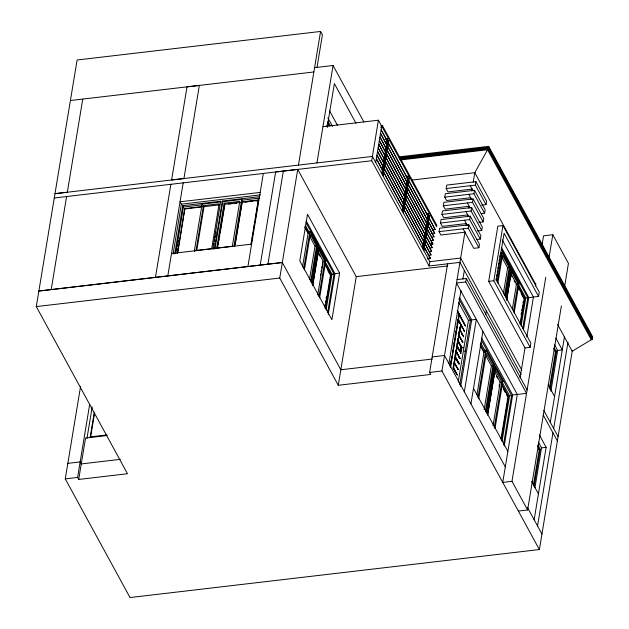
<?xml version="1.0" encoding="UTF-8"?>
<svg xmlns="http://www.w3.org/2000/svg" width="629" height="629" viewBox="0 0 629 629"><rect width="100%" height="100%" fill="white"/><g stroke="black" fill="none" stroke-linecap="round" stroke-linejoin="round"><path stroke-width="0.94" d="M460.994 349.787L461.049 350.463L460.939 349.795M460.585 349.559L460.821 348.922A1.455 0.495 83.3 0 1 461.442 350.062L461.23 351.328A1.455 0.495 83.3 0 1 460.609 350.188C460.609 347.507 461.78 351.823 461.159 350.196M461.222 350.723L461.151 349.873M89.695 404.313L77.595 477.435L78.696 479.447L127.49 473.731L36.293 306.59L77.115 59.999L320.578 31.45L322.41 34.815L317.047 67.217M51.193 289.623L66.603 196.507M82.753 99.099L67.334 192.222L55.006 193.669L372.407 156.424L429.843 261.68L429.127 265.988L459.941 262.372M572.39 350.227L539.375 549.549L130.014 597.55L65.267 478.881L80.551 386.56M78.696 479.447L85.544 438.067L107.016 435.543M86.999 438.256L92.196 406.9M94.46 413.788L90.537 437.477L90.222 436.888L94.295 412.254M155.457 277.397L170.876 184.281M167.786 275.95L183.196 182.835M183.927 178.55L199.346 85.434L187.017 86.873L171.599 179.996L183.912 178.526M173.093 253.974L181.341 204.158L260.5 194.872M174.736 253.967L182.725 205.683L220.7 201.233L221.07 201.909L202.082 204.134L201.712 203.458M175.79 253.385L183.464 207.027L182.725 205.683M176.796 250.193L177.111 248.258M177.433 246.332L177.755 244.398M178.07 242.472L178.392 240.537M177.425 253.393L184.84 208.576L202.161 206.548L201.791 205.872M177.763 252.779L184.84 208.576M202.082 204.134L194.377 250.688L194.738 251.364M203.466 205.659L196.044 250.499L211.69 248.659L219.112 203.827L203.466 205.659L204.016 206.666L196.751 250.554M212.869 248.549L220.7 201.233M213.239 249.226L213.553 247.291M213.876 245.357L214.198 243.431M214.513 241.497L214.835 239.57M215.157 237.636L215.472 235.702M215.794 233.776L216.117 231.842M214.536 248.353L222.375 201.036L259.51 196.68M214.906 249.029L222.737 201.712L222.375 201.036M224.121 203.238L216.698 248.07L232.353 246.238L239.775 201.406L224.121 203.238L224.86 204.582L220.119 233.202M217.406 248.125L224.671 204.244L240.325 202.412M217.595 248.463L217.909 246.56M218.224 244.65L218.538 242.739M218.853 240.836L219.167 238.926M219.49 237.015L219.804 235.112M234.019 246.041L241.725 199.479L222.737 201.712M241.363 198.811L242.094 200.156L241.811 201.878L258.291 199.951L258.661 200.62L255.751 200.958M234.727 246.096L241.992 202.216L258.472 200.281L255.319 219.364M235.222 244.524L242.173 202.554L241.442 201.209M250.869 244.783L258.291 199.951M251.529 242.259L251.844 240.349M252.158 238.438L252.473 236.535M252.787 234.625L253.11 232.714M253.424 230.812L253.739 228.901M254.053 226.99L254.368 225.088M254.682 223.177L255.004 221.266M247.905 266.554L263.323 173.439M260.217 265.084L275.636 171.969L297.721 169.374L356.25 276.65L338.268 385.286L430.716 374.452L429.615 372.431L447.604 263.795M267.923 264.18L283.341 171.064M338.268 385.286L279.748 278.042L297.721 169.374M298.453 165.097L320.578 31.45M316.937 162.927L333.071 65.495L314.579 67.665M302.51 267.034L308.076 233.414L304.837 227.478M305.269 225.229L308.847 231.787L308.587 233.359L304.892 226.574M303.736 268.772L309.877 231.669L317.488 245.617L311.41 282.311M327.198 126.979L334.376 83.618L356.022 123.3M304.405 269.998L310.286 234.444L316.56 245.939L310.679 281.485M309.452 279.748L315.019 246.12L309.641 236.268M312.118 284.119L318.518 245.491L305.985 222.524M312.684 285.165L318.565 249.619L324.839 261.114L318.95 296.66M312.786 285.346L319.186 246.717L334.07 274L327.67 312.629M320.397 275.761L320.719 273.843M321.034 271.925L321.356 269.998M321.671 268.08L321.993 266.161M322.307 264.235L322.622 262.317M317.731 294.922L323.298 261.294L317.92 251.443M319.626 297.887L325.767 260.783L318.604 247.661M324.808 306.394L325.13 304.467M325.445 302.549L325.767 300.631M326.081 298.704L326.404 296.786M325.004 308.249L330.571 274.629L324.847 264.133M325.523 308.194L331.09 274.566L324.918 263.268M326.097 309.971L332.01 274.244L325.193 261.743M328.228 314.531L334.99 273.67L306.142 220.795M339.613 273.135L331.908 319.689L299.797 260.838L307.502 214.285L339.613 273.135L334.07 273.78M429.127 265.988L371.7 160.733L378.406 120.21L322.936 126.712M375.717 162.471L381.551 127.215M436.699 226.849L382.267 127.082L382.487 125.721L380.875 125.91M381.787 173.604L387.558 138.75L386.206 138.907M381.968 173.934L387.558 138.75M382.872 175.593L388.643 140.731L387.291 140.896M383.053 175.923L388.643 140.731M402.253 198.654L402.576 196.72M402.19 211.006L407.962 176.151L406.122 176.718M402.371 211.336L407.962 176.151M403.275 212.987L409.047 178.133L407.026 178.377M403.456 213.325L409.047 178.133M422.602 248.408L428.373 213.553L427.02 213.711M422.782 248.738L428.373 213.553M423.687 250.389L429.45 215.535L428.105 215.692M423.867 250.719L429.45 215.535M430.448 258.582L376.449 158.901L430.448 258.582L427.618 258.912M431.046 254.957L377.046 155.277L431.046 254.957L428.215 255.295M431.651 251.341L377.644 151.66L431.651 251.341L429.764 251.561M432.249 247.716L378.249 148.035L432.249 247.716L430.362 247.936M432.846 244.099L378.847 144.418L432.846 244.099L430.959 244.319M433.444 240.475L379.444 140.794L433.444 240.475L431.557 240.695M434.049 236.858L380.042 137.177L434.049 236.858L432.162 237.078M434.647 233.233L380.647 133.552L434.647 233.233L431.816 233.563M435.244 229.609L381.245 129.928L435.244 229.609L432.414 229.947M465.531 232.125L440.882 235.018L439.05 231.653L439.616 228.209L468.809 224.781L479.455 244.288L478.881 247.732L473.747 248.337L463.101 228.83M466.05 225.473L466.372 223.547L442.305 226.393L440.473 223.036L441.047 219.584L470.24 216.164L480.878 235.663L480.312 239.114L476.884 239.515M467.481 216.824L467.803 214.906L443.736 217.776L441.904 214.41L442.47 210.959L471.664 207.539L482.309 227.045L481.735 230.489L477.458 230.992M468.919 208.175L469.234 206.257L445.159 209.15L443.327 205.785L443.901 202.341L473.094 198.913L483.732 218.42L483.166 221.872L478.881 222.367M470.649 197.71L446.59 200.525L444.758 197.168L445.324 193.716L474.525 190.296L485.163 209.795L484.589 213.247L481.169 213.648M472.08 189.085L448.021 191.908L446.181 188.543L446.755 185.099L475.949 181.671L486.594 201.178L486.02 204.622L481.743 205.125M539.375 549.549L441.943 370.984L464.941 232.195M470.35 199.535L470.665 197.608M471.781 190.886L472.096 188.959M473.212 182.237L474.801 172.629M478.881 247.732L468.243 228.233L468.809 224.781M480.312 239.114L469.666 219.607L470.24 216.164M481.735 230.489L471.097 210.99L471.664 207.539M483.166 221.872L472.521 202.365L473.094 198.913M484.589 213.247L473.951 193.74L474.525 190.296M486.02 204.622L475.375 185.123L475.949 181.671M448.917 363.538L460.994 290.574M462.905 279.056L464.336 270.415M450.105 366.117L450.419 364.199M450.741 362.273L451.056 360.354M451.378 358.428L451.693 356.509M452.495 351.697L452.809 349.779M453.132 347.853L453.446 345.926M453.761 344.008L454.083 342.082M454.397 340.163L454.72 338.237M455.034 336.318L455.357 334.392M455.671 332.466L455.994 330.547M456.308 328.621L456.63 326.703M456.945 324.776L457.267 322.858M457.582 320.932L457.904 319.013M458.219 317.087L458.541 315.16M450.262 367.045L459.099 314.154L457.755 312.479M450.663 366.998L458.415 320.161L458.014 320.208L459.83 323.55M463.251 329.816L464.587 331.475L458.517 319.54L459.343 314.586L458.934 314.634L459.838 316.293M481.594 338.048L512.659 394.973L526.544 393.384L465.751 281.957L466.317 278.505L457.071 279.591M487.727 148.876L487.868 148.012L399.635 158.359M557.624 324.525L572.217 351.265L591.252 339.739L592.274 339.613L488.246 148.947L488.387 148.082L400.099 158.437M591.535 338.009L592.565 337.891L488.529 147.217L488.67 146.36L399.415 156.825M455.105 355.707L455.42 353.812M455.734 351.91L456.049 350.015M456.363 348.112L456.678 346.217M456.992 344.315L457.307 342.42M457.621 340.517L457.936 338.622M458.25 336.727L458.565 334.825M458.879 332.93L459.194 331.027M459.5 329.132L459.815 327.229M456.025 373.477L453.234 368.358L453.721 365.394M455.066 364.616L458.266 369.695L454.217 362.422L453.713 367.823L457.362 375.136L453.312 367.871L453.713 367.823M454.641 359.859L454.924 358.145M455.066 357.296L455.137 356.847L459.264 363.633L459.194 364.073L455.066 357.296L458.785 364.12M455.27 356.022L457.252 346.453L456.442 351.367L460.09 358.664L456.505 352.271M457.204 344.377L457.472 342.734M458.101 338.945L457.747 341.099L461.875 347.884M458.659 335.579L459.146 335.013L462.787 342.365L458.659 335.579L462.787 342.365M459.013 333.417L460.051 327.151M454.618 362.375L455.467 357.248M455.954 351.886L456.363 351.839L455.538 356.8L459.264 363.633M458.148 341.052L457.338 345.966L460.978 353.278L456.929 346.013M461.953 347.405L458.226 340.572L459.06 335.532M459.146 335.013L459.964 330.068L459.563 330.115M460.051 329.565L459.642 329.612L463.691 336.892L460.051 329.565L460.86 324.65L460.286 324.383L460.695 324.336L453.061 368.044M460.923 349.85L461.151 350.361M457.857 369.742L458.344 369.199M460.577 353.325L461.057 352.79M462.386 342.412L462.873 341.846M464.186 331.522L464.689 330.854M461.159 350.707L460.908 351.359A1.455 0.495 83.3 0 1 460.286 350.227L460.499 348.961A1.455 0.495 83.3 0 1 461.112 350.101M458.203 382.18L468.44 320.35L458.706 302.51M459.744 384.846L470.461 320.114L458.871 298.877M460.664 386.536L471.695 319.902L459.555 297.643M464.328 391.781L476.318 319.359L471.695 319.902M538.566 296.432L504.088 233.241L496.375 279.803L530.86 342.994L530.145 347.302L525.011 347.908L488.694 281.352L497.83 226.165L502.964 225.567L539.281 292.123L538.566 296.432L533.431 297.037M470.932 403.889L482.923 331.467M485.73 314.531L486.351 310.773M530.145 347.302L493.828 280.746L502.964 225.567M476.916 394.886L483.96 352.35L480.249 345.549M495.911 280.164L496.226 278.238M496.548 276.32L496.863 274.401M497.185 272.475L497.5 270.556M497.822 268.638L498.137 266.712M498.459 264.793L498.773 262.875M499.088 260.949L499.41 259.03M499.725 257.112L500.047 255.193M500.715 254.171L500.975 252.606L503.035 252.363M477.977 397.607L485.816 350.259L493.962 365.182L486.131 412.498M497.138 281.902L502.005 252.481L510.15 267.404L505.354 296.377M478.693 398.92L486.217 353.467L492.932 365.763L485.407 411.217M497.854 283.207L502.461 255.35L509.175 267.647L504.56 295.504M484.188 409.463L491.391 365.944L485.572 355.291M503.342 293.767L507.634 267.828L501.816 257.167M486.995 413.347L494.984 365.056L481.421 340.187M506.062 298.185L511.173 267.286L501.227 249.045M487.554 415.148L495.078 369.703L501.785 382L494.26 427.453M506.707 299.443L511.322 271.579L518.029 283.876L513.421 311.74M487.711 414.653L495.699 366.369L511.629 395.562L503.475 444.813M506.612 300.465L511.888 268.599L527.817 297.784L522.699 328.684M499.096 386.112L499.41 384.177M493.042 425.699L500.244 382.18L494.881 372.344M512.352 309.043L516.488 284.056L510.677 273.403M494.976 428.758L502.815 381.418L495.125 367.32M514.137 313.053L519.004 283.64L511.314 269.542M521.056 314.72L521.378 312.794M521.693 310.875L522.015 308.957M522.329 307.031L522.644 305.112M522.966 303.194L523.281 301.267M500.991 438.995L508.028 396.443L501.848 385.113M519.979 324.265L524.271 298.327L518.092 286.989M501.337 439.899L508.546 396.388L501.918 384.24M520.498 324.21L524.79 298.264L518.162 286.124M502.06 441.188L509.576 395.798L502.249 382.377M521.126 326.034L525.758 298.028L518.438 284.599M504.199 446.095L512.659 394.973M523.438 329.848L528.785 297.548L501.494 247.512M517.305 394.414L502.744 482.412L511.982 481.327L527.605 509.962L518.367 511.047M520.034 377.974L524.995 347.994M526.835 336.971L533.478 296.739M535.24 286.109L535.719 283.207M541.962 245.491L543.566 235.82L552.805 234.735L568.435 263.37L564.59 286.58M511.982 481.327L545.768 277.287M548.968 257.945L552.805 234.735M527.605 509.962L561.39 305.922M533.361 485.384L539.32 449.381L537.481 446.016M549.487 387.959L555.446 351.957L553.606 348.584M534.1 486.225L540.217 449.279L537.921 445.065M550.076 389.744L556.351 351.847L554.047 347.633M534.917 487.789L541.522 447.879L538.44 442.234M550.894 391.309L557.656 350.455L554.574 344.802M534.147 519.743L546.137 447.313L539.297 434.788M550.289 422.334L564.457 336.743M537.536 525.962L552.954 432.838M553.685 428.553L567.987 342.16M592.274 339.613L592.416 338.756L488.387 148.082M592.565 337.891L592.707 337.026L488.67 146.36M460.672 349.716L461.104 349.653M411.767 180.091L474.785 172.7L487.585 149.741L591.252 339.739M70.409 100.522L313.863 71.973M380.647 127.27L382.267 127.082M385.719 139.316L387.739 139.08M387.472 141.226L388.824 141.069M54.298 197.978L371.7 160.733M399.273 157.69L488.529 147.217M399.958 159.294L488.246 148.947M400.319 159.97L487.585 149.741M260.186 192.411L180.059 201.807L181.466 204.386M183.464 207.027L202.452 204.802M242.094 200.156L259.29 198.143M185.028 208.914L202.341 206.878M204.016 206.666L219.663 204.834M228.539 204.15L232.219 203.717M234.059 203.505L236.826 203.183M245.082 202.208L247.991 201.87M249.933 201.642L252.842 201.304M446.181 188.543L475.375 185.123M444.758 197.168L473.951 193.74M443.327 205.785L472.521 202.365M426.525 214.119L428.553 213.884M428.286 216.03L429.631 215.865M441.904 214.41L471.097 210.99M308.847 231.787L310.907 231.551M308.076 233.414L309.617 233.233M171.497 253.534L251.616 244.138M440.473 223.036L469.666 219.607M317.488 245.617L318.518 245.491M315.019 246.12L316.56 245.939M439.05 231.653L468.243 228.233M430.102 243.887L432.941 243.557M282.319 262.521L38.849 291.046L282.303 262.497L340.839 369.773L432.312 359.041M325.767 260.783L326.789 260.665M322.787 261.357L324.839 261.114M427.704 258.37L430.543 258.039M36.293 306.59L279.748 278.042M429.843 261.68L460.656 258.063L521.842 370.206M500.204 254.226L501.745 254.045M332.01 274.244L334.07 274M330.06 274.684L331.09 274.566M356.25 276.65L447.73 265.925M510.15 267.404L511.173 267.286M507.634 267.828L509.175 267.647M465.751 281.957L456.505 283.042L517.297 394.469M488.694 281.352L493.828 280.746M519.004 283.64L520.034 283.522M515.977 284.119L518.029 283.876M525.758 298.028L533.447 297.061L502.209 239.822M523.76 298.39L524.79 298.264M458.517 319.54L458.116 319.587L464.587 331.475M468.44 320.35L470.461 320.114M458.226 340.572L457.826 340.619L461.081 346.595M456.033 351.422L456.442 351.367M483.764 350.502L486.846 350.141M432.186 356.91L444.514 355.464L505.307 466.891M483.96 352.35L485.502 352.169M459.76 358.247L460.169 358.2M556.728 350.557L562.279 349.913L555.902 338.221M555.446 351.957L556.351 351.847M453.234 368.358L453.635 368.311M429.615 372.431L441.943 370.984M493.962 365.182L494.984 365.056M491.391 365.944L492.932 365.763M502.815 381.418L503.845 381.292M499.733 382.243L501.785 382M90.222 436.888L107.032 434.914M509.576 395.798L511.629 395.562M508.546 396.388L507.517 396.506L506.636 394.886M67.838 463.361L80.166 461.914L81.487 464.336M81.267 463.927L120.296 459.351M65.267 478.881L77.595 477.435M541.514 447.856L546.137 447.313M538.424 449.491L540.217 449.279M461.065 349.866L460.853 349.512L460.845 350.345M487.868 148.012L488.804 149.733M489.747 151.455L490.683 153.169M491.619 154.891L492.562 156.613M493.498 158.327L494.433 160.049M495.377 161.771L496.312 163.485M497.248 165.207L500.063 170.365M501.006 172.087L503.821 177.244M504.757 178.966L507.572 184.124M508.507 185.838L511.322 190.996M512.258 192.718L515.072 197.876M517.423 202.176L518.359 203.898M521.174 209.056L522.109 210.77M524.924 215.928L525.868 217.65M526.803 219.372L527.739 221.094M528.682 222.808L529.618 224.529M530.554 226.251L533.368 231.409M534.304 233.123L537.119 238.281M538.062 240.003L540.877 245.161M541.813 246.882L544.156 251.183M546.971 256.341L547.914 258.055M550.729 263.213L551.664 264.935M554.479 270.093L555.415 271.814M558.23 276.972L559.165 278.694M560.109 280.408L561.044 282.13M561.98 283.852L562.924 285.566M563.859 287.288L564.795 289.01M565.738 290.724L566.674 292.446M567.61 294.168L570.424 299.325M572.775 303.626L575.59 308.784M576.526 310.498L579.34 315.656M580.276 317.378L583.091 322.535M584.026 324.257L586.841 329.415M587.785 331.137L590.6 336.295M474.785 172.7L535.979 284.843M470.24 185.72L473 190.784M468.817 194.345L471.577 199.409M511.055 275.101L511.951 276.744M514.184 280.841L515.08 282.484M518.021 287.862L518.901 289.482M521.111 293.531L523.32 297.58M467.386 202.97L470.146 208.026M465.963 211.588L468.723 216.651M464.532 220.213L467.292 225.276M548.189 384.783L554.566 396.467M543.833 410.501L558.088 436.628M459.933 262.348L521.126 374.514M543.252 415.061L557.373 440.937M466.317 278.505L527.118 389.933M382.487 125.721L436.927 225.489M378.406 120.21L381.709 126.264M333.071 65.495L363.884 121.971M480.721 342.915L484.794 350.377L484.472 352.295L480.297 344.637M496.603 376.504L497.5 378.139M503.538 389.217L505.307 392.457M457.778 311.009L465.657 326.168L457.22 310.702M460.743 317.944L462.999 322.079M463.903 323.738L464.8 325.39M460.923 325.547L462.323 328.11M461.427 333.527L462.354 335.233M458.211 341.956L460.538 346.225M329.533 110.806L337.537 125.47M531.591 481.35L538.424 493.875M456.851 346.5L459.178 350.77M456.363 351.839L460.09 358.664M456.426 352.735L457.354 354.449M458.289 356.156L459.217 357.862M327.835 117.804L332.529 126.413M327.937 121.452L330.288 125.761M473.503 388.368L507.878 451.37M327.379 122.679L329.219 126.044M326.703 125.446L327.623 127.129M454.217 362.422L458.266 369.695M527.306 507.218L541.939 534.029M317.857 252.323L320.098 256.428M327.858 270.651L329.62 273.882M461.497 347.774L461.277 349.119A1.455 0.495 83.3 0 1 460.656 347.986L460.868 346.721A1.455 0.495 83.3 0 1 461.104 346.854M461.01 349.496L461.206 349.928M461.01 346.878L460.978 347.947A1.455 0.495 83.3 0 0 461.6 349.079L461.812 347.821A1.455 0.495 83.3 0 0 461.191 346.681L461.01 346.878M462.983 347.782L463.29 347.318L462.983 347.782M464.776 351.076L465.326 351.139L464.776 351.076"/></g></svg>
